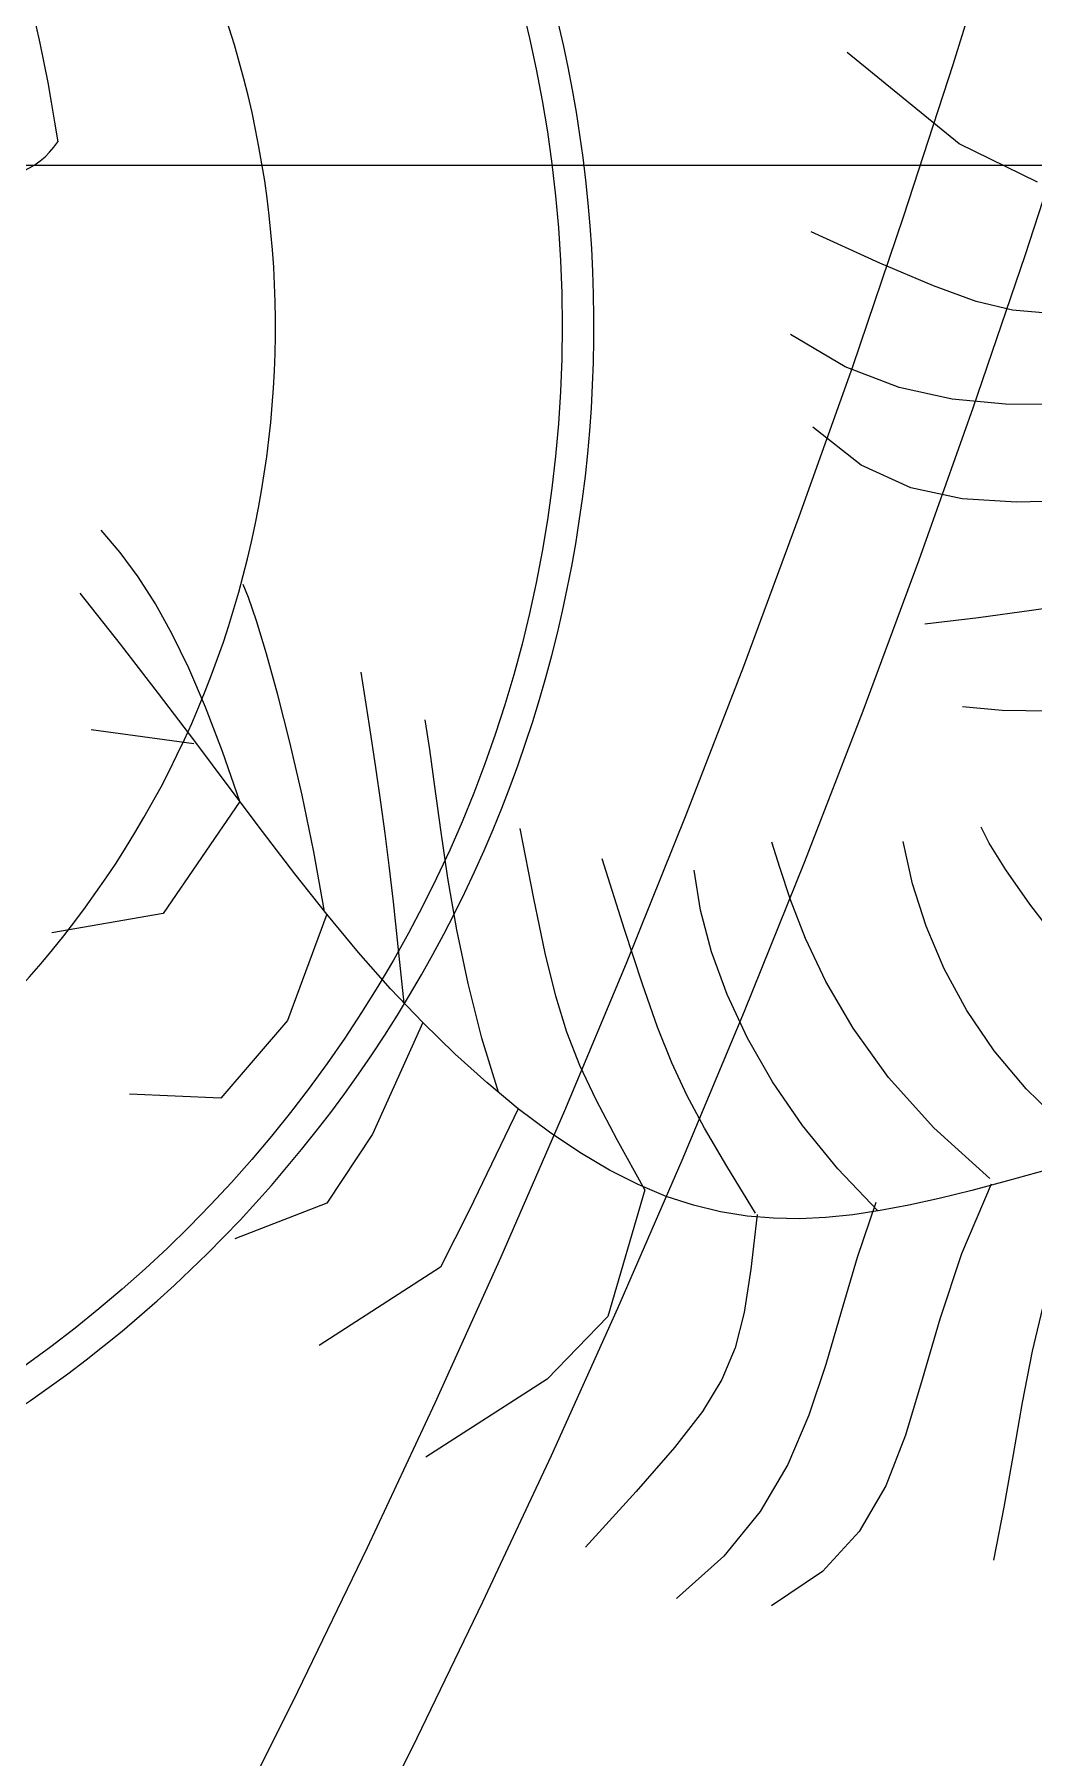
# Model space of a CAD drawing. Header units: millimetres. Extents: x -1030105 to 906887, y -616134 to 1220667.
# Drawn here: x -85505 to -84877, y 541395 to 542477 of the extents above; entities that cross this region are included whole.
import ezdxf
from ezdxf.enums import TextEntityAlignment as Align

# ---------------------------------------------------------------- set-up
doc = ezdxf.new("R2010")
doc.units = ezdxf.units.MM
doc.header["$MEASUREMENT"] = 0
doc.linetypes.add('CENTER', pattern=[2, 1.25, -0.25, 0.25, -0.25])
doc.linetypes.add('DASH', pattern=[0.35, 0.25, -0.1])
doc.layers.add('A-Door', color=33, linetype='Continuous', lineweight=9)
doc.layers.add('A-Furniture', color=143, linetype='Continuous')
doc.layers.add('A-Tree', color=98, linetype='Continuous')
doc.styles.add('Arial_Bold', font='arialbd.ttf')

# ---------------------------------------------------------------- blocks, each defined once
blk = doc.blocks.new('Xref ViasHotel_DD$0$A$C128252A6')
at = {"color": 8}
for points in [[(-200, 80, -0.249067), (200, 80, -1.822675)], [(-200, 80, -0.099067), (200, 80, 0.25)], [(-200, 80, 0.332299), (-200, 19.8, 0.632416)], [(200, 80, -0.332299), (200, 19.8, -0.632416)], [(-200, 19.8, 0.099067), (200, 19.8, -0.25)]]:
    blk.add_lwpolyline(points, format="xyb", dxfattribs=at)
blk.add_ellipse((489.1, -1084.8), major_axis=(-570.1, 1144), ratio=0.504689, start_param=-0.310171, end_param=-0.027205, dxfattribs=at)
at = {"color": 8, "extrusion": (0, 0, -1)}
blk.add_ellipse((780.9, 898.9), major_axis=(963.1, 850.9), ratio=0.252638, start_param=2.937223, end_param=3.252076, dxfattribs=at)
blk = doc.blocks.new('Xref ViasHotel_DD$0$A$C17F019FA')
at = {"color": 0}
blk.add_lwpolyline([(717.9, -611.7, 1.147516), (717.9, 611.7, 1.001616)], format="xyb", dxfattribs=at)
blk.add_circle((800, 0), 800, dxfattribs=at)
blk.add_arc((800, 0), 820, 262.8117, 97.1905, dxfattribs=at)
at = {"color": 8, "extrusion": (0, 0, -1), "zscale": -1, "rotation": 246.5885494187162}
blk.add_blockref('Xref ViasHotel_DD$0$A$C128252A6', (-1213.5, 337.1), dxfattribs=at)
blk = doc.blocks.new('FUR')
at = {"layer": 'A-Furniture'}
blk.add_spline([(-33916, 30608), (-33944.5, 30609.5), (-37418.5, 29102), (-37726.5, 27054), (-37216.5, 25233), (-37626.5, 21209), (-38739.5, 18856.5), (-41860, 14803.1), (-43043.2, 12422.3), (-43017.5, 9941.5), (-40833.5, 8087), (-38107, 9497.5), (-38274.5, 11476.5), (-38397.8, 13212.3), (-37305, 13750.5), (-34500, 13496.5), (-32540.5, 14865.5), (-32374, 19056), (-32479, 20125.5), (-32318, 21223.5), (-30829.5, 21995.5), (-30222, 22657.5), (-30469, 23962.5), (-31626.5, 24580.5), (-32324.5, 25527.5), (-32040.5, 28029), (-32099.5, 29098.5), (-33295, 30496), (-33916, 30608)], degree=3, dxfattribs=at)
at = {"layer": 'A-Furniture', "color": 8, "linetype": 'DASH', "ltscale": 50}
blk.add_spline([(-36646, 29577.5), (-37284.5, 28277.5), (-36676, 26342), (-36463, 23656.5), (-37614.5, 20053), (-40425.5, 16182), (-42274, 13633.5), (-42830.5, 10964), (-42047, 9112), (-39697.5, 8972), (-38258, 10282.5), (-39334, 12606), (-37866.5, 13929), (-35698, 13970.5), (-34500.5, 13942.5), (-32416, 18555.5), (-32464, 21915.5), (-30663, 22279), (-30458.5, 23387), (-31963.5, 24634), (-33009, 26390), (-32199.5, 28680), (-33338.5, 30308), (-34838.5, 30477), (-36023, 30096.5), (-36646, 29577.5)], degree=3, dxfattribs=at)
blk.add_open_spline([(-38178.6, 19870), (-39283.9, 18982.9), (-40386.6, 17902.9), (-41467.8, 16608.1)], degree=3, dxfattribs=at)
blk.add_open_spline([(-56447, -6097), (-55194.8, -4879.4), (-50278.9, -2284.6), (-42421.5, -5454.8), (-32732.5, -11254), (-23302, -9202), (-18024, -504.5), (-16595.5, 8921.5), (-19600.3, 15918.3), (-21321.2, 18705.6), (-21789.7, 19345)], degree=3, knots=[32574.726206, 32574.726206, 32574.726206, 32574.726206, 37697.741245, 48060.131859, 55585.251958, 69452.989742, 76151.422264, 84447.837047, 94470.773244, 98031.734889, 98031.734889, 98031.734889, 98031.734889], dxfattribs=at)
at = {"layer": 'A-Furniture', "rotation": 356.3949344702726}
blk.add_blockref('Xref ViasHotel_DD$0$A$C17F019FA', (-42075.1, 19047.4), dxfattribs=at)
blk = doc.blocks.new('TƯỜNG NÔI THẤT')
at = {"layer": 'A-Door', "ltscale": 10}
for points in [[(12186.2, 35011.7), (12156.4, 34915.4), (12125.1, 34819.4), (12092.5, 34723.7), (12058.6, 34628.4), (12023.3, 34533.4), (11986.7, 34438.9), (11948.8, 34344.9), (11909.6, 34251.3), (11869.1, 34158.3), (11827.4, 34065.8), (11784.4, 33973.8), (11740.1, 33882.4), (11694.6, 33791.6), (11648, 33701.5), (11600.1, 33612), (11551, 33523.3), (11500.7, 33435.2)], [(11481.2, 33562.4), (11529.8, 33650.3), (11577.2, 33738.8), (11623.4, 33828), (11668.4, 33917.8), (11712.1, 34008.2), (11754.7, 34099.1), (11796, 34190.7), (11836, 34282.7), (11874.8, 34375.3), (11912.3, 34468.3), (11948.5, 34561.8), (11983.4, 34655.7), (12017, 34750), (12049.2, 34844.6), (12080.1, 34939.6), (12109.7, 35034.9)]]:
    blk.add_lwpolyline(points, dxfattribs=at)
blk = doc.blocks.new('CAY8')
at = {"color": 0, "linetype": 'ByBlock'}
for p, q in [((-571.53, 468.72), (-562.77, 484.66)), ((-547.9, 478.76), (-544.18, 486.08)), ((-552.24, 471.48), (-547.9, 478.76)), ((-580.17, 453.55), (-571.53, 468.72)), ((-557.34, 464.08), (-552.24, 471.48)), ((-589.43, 438.98), (-596.9, 467.08)), ((-563.36, 456.44), (-557.34, 464.08)), ((-636.57, 428.62), (-653.56, 455.29)), ((-570.42, 448.43), (-563.36, 456.44)), ((-588.61, 439.06), (-580.17, 453.55)), ((-578.67, 439.91), (-570.42, 448.43)), ((-588.27, 430.76), (-578.67, 439.91)), ((-550.89, 436.1), (-545.65, 440.69)), ((-545.65, 440.69), (-542.85, 443.44)), ((-596.79, 425.17), (-588.61, 439.06)), ((-558.32, 429.97), (-550.89, 436.1)), ((-599.34, 420.83), (-588.27, 430.76)), ((-567.65, 422.63), (-558.32, 429.97)), ((-599.34, 420.83), (-636.57, 428.62)), ((-604.64, 411.79), (-596.79, 425.17)), ((-578.61, 414.36), (-567.65, 422.63)), ((-678.07, 393.78), (-686.88, 417.78)), ((-612.09, 398.83), (-604.64, 411.79)), ((-590.94, 405.48), (-578.61, 414.36)), ((-604.35, 396.3), (-590.94, 405.48)), ((-565.66, 395.62), (-552.83, 403.51)), ((-619.08, 386.22), (-612.09, 398.83)), ((-618.58, 387.12), (-604.35, 396.3)), ((-650.77, 384.91), (-678.07, 393.78)), ((-575.82, 389.41), (-565.66, 395.62)), ((-619.08, 386.22), (-650.77, 384.91)), ((-625.54, 373.86), (-619.08, 386.22)), ((-584.25, 384.33), (-575.82, 389.41)), ((-591.9, 379.82), (-584.25, 384.33)), ((-565.38, 377.42), (-558.25, 381.82)), ((-599.72, 375.35), (-591.9, 379.82)), ((-574.42, 372.1), (-565.38, 377.42)), ((-693.68, 355.05), (-712.89, 374.89)), ((-631.4, 361.69), (-625.54, 373.86)), ((-608.65, 370.35), (-599.72, 375.35)), ((-584.97, 365.88), (-574.42, 372.1)), ((-619.64, 364.29), (-608.65, 370.35)), ((-633.64, 356.6), (-619.64, 364.29)), ((-596.63, 358.8), (-584.97, 365.88)), ((-636.65, 349.74), (-631.4, 361.69)), ((-609.01, 350.91), (-596.63, 358.8)), ((-670.95, 350.68), (-693.68, 355.05)), ((-636.65, 349.74), (-670.95, 350.68)), ((-641.28, 338.06), (-636.65, 349.74)), ((-621.72, 342.22), (-609.01, 350.91)), ((-592.64, 334.37), (-576.03, 345.52)), ((-351.64, 306), (-340.15, 344.76)), ((-697.95, 318.68), (-731.26, 341.59)), ((-645.27, 326.71), (-641.28, 338.06)), ((-634.35, 332.78), (-621.72, 342.22)), ((-605.48, 325.54), (-592.64, 334.37)), ((-391.03, 313.6), (-390.43, 334.71)), ((-646.51, 322.62), (-634.35, 332.78)), ((-421.54, 311.33), (-419.15, 328.97)), ((-648.61, 315.72), (-645.27, 326.71)), ((-615.5, 318.17), (-605.48, 325.54)), ((-680.23, 317.46), (-697.95, 318.68)), ((-590.78, 307.61), (-574.94, 321)), ((-648.61, 315.72), (-680.23, 317.46)), ((-651.3, 305.16), (-648.61, 315.72)), ((-623.62, 311.45), (-615.5, 318.17)), ((-630.78, 304.52), (-623.62, 311.45)), ((-445.23, 296.57), (-440.7, 313.18)), ((-421.1, 295.19), (-421.54, 311.33)), ((-391.16, 297.27), (-391.03, 313.6)), ((-653.31, 295.07), (-651.3, 305.16)), ((-637.92, 296.57), (-630.78, 304.52)), ((-603.01, 297.09), (-590.78, 307.61)), ((-353.08, 281.6), (-351.64, 306)), ((-715.36, 279.03), (-748.67, 301.93)), ((-654.63, 285.5), (-653.31, 295.07)), ((-645.98, 286.75), (-637.92, 296.57)), ((-612.52, 288.53), (-603.01, 297.09)), ((-577.61, 290.05), (-567.95, 296.07)), ((-445.75, 281.34), (-445.23, 296.57)), ((-418.36, 280.16), (-421.1, 295.19)), ((-390.53, 284.53), (-391.16, 297.27)), ((-587.18, 282.69), (-577.61, 290.05)), ((-655.88, 274.22), (-645.98, 286.75)), ((-655.27, 276.49), (-654.63, 285.5)), ((-620.19, 281.01), (-612.52, 288.53)), ((-626.89, 273.62), (-620.19, 281.01)), ((-596.56, 274.03), (-587.18, 282.69)), ((-443.08, 266.85), (-445.75, 281.34)), ((-413.87, 265.87), (-418.36, 280.16)), ((-388.87, 274.17), (-390.53, 284.53)), ((-692.59, 270.12), (-715.36, 279.03)), ((-655.26, 267.99), (-655.27, 276.49)), ((-558.04, 274.14), (-552.38, 278.94)), ((-655.88, 274.22), (-692.59, 270.12)), ((-633.5, 265.45), (-626.89, 273.62)), ((-605.6, 264.08), (-596.56, 274.03)), ((-565.25, 267.87), (-558.04, 274.14)), ((-385.89, 265.01), (-388.87, 274.17)), ((-654.62, 259.95), (-655.26, 267.99)), ((-640.91, 255.59), (-633.5, 265.45)), ((-573.55, 259.87), (-565.25, 267.87)), ((-438.04, 252.48), (-443.08, 266.85)), ((-408.17, 251.93), (-413.87, 265.87)), ((-614.21, 252.85), (-605.6, 264.08)), ((-472.02, 249.74), (-479.48, 262.94)), ((-653.4, 252.3), (-654.62, 259.95)), ((-582.5, 249.94), (-573.55, 259.87)), ((-734.76, 243.92), (-754.65, 251.02)), ((-651.63, 244.98), (-653.4, 252.3)), ((-649.99, 243.12), (-640.91, 255.59)), ((-622.24, 240.38), (-614.21, 252.85)), ((-431.43, 237.58), (-438.04, 252.48)), ((-591.64, 237.84), (-582.5, 249.94)), ((-464.39, 236.88), (-472.02, 249.74)), ((-719.27, 238.75), (-734.76, 243.92)), ((-650.17, 242.56), (-664.97, 238.27)), ((-649.36, 237.93), (-651.63, 244.98)), ((-547.86, 238.09), (-537.98, 245.06)), ((-493.37, 233.62), (-496.72, 244.28)), ((-706.96, 235.41), (-719.27, 238.75)), ((-664.97, 238.27), (-676.83, 235.32)), ((-646.62, 231.1), (-649.36, 237.93)), ((-629.6, 226.66), (-622.24, 240.38)), ((-600.52, 223.34), (-591.64, 237.84)), ((-557.39, 229.96), (-547.86, 238.09)), ((-456.83, 224.18), (-464.39, 236.88)), ((-696.59, 233.79), (-706.96, 235.41)), ((-686.96, 233.79), (-696.59, 233.79)), ((-676.83, 235.32), (-686.96, 233.79)), ((-488.43, 221.32), (-493.37, 233.62)), ((-643.45, 224.42), (-646.62, 231.1)), ((-566.4, 220.71), (-557.39, 229.96)), ((-639.87, 217.81), (-643.45, 224.42)), ((-636.15, 211.74), (-629.6, 226.66)), ((-608.69, 206.22), (-600.52, 223.34)), ((-534.18, 215.52), (-529.13, 222.62)), ((-529.13, 222.62), (-525.8, 226.45)), ((-742.03, 214.2), (-758.06, 221.92)), ((-635.85, 211.17), (-639.87, 217.81)), ((-574.73, 210.37), (-566.4, 220.71)), ((-726.54, 209.63), (-742.03, 214.2)), ((-634.19, 213.12), (-650.48, 212.03)), ((-540.47, 205.58), (-534.18, 215.52)), ((-711.4, 207.6), (-726.54, 209.63)), ((-696.42, 207.45), (-711.4, 207.6)), ((-681.41, 208.56), (-696.42, 207.45)), ((-666.16, 210.3), (-681.41, 208.56)), ((-650.48, 212.03), (-666.16, 210.3)), ((-631.34, 204.34), (-635.85, 211.17)), ((-582.19, 198.96), (-574.73, 210.37)), ((-626.3, 197.21), (-631.34, 204.34)), ((-615.71, 186.24), (-608.69, 206.22)), ((-547.55, 193.22), (-540.47, 205.58)), ((-588.62, 186.54), (-582.19, 198.96)), ((-735.31, 187.11), (-749.7, 196.55)), ((-620.68, 189.63), (-626.3, 197.21)), ((-614.42, 181.47), (-620.68, 189.63)), ((-720.99, 181.91), (-735.31, 187.11)), ((-657.41, 184.05), (-674.94, 182.01)), ((-638.21, 185.48), (-657.41, 184.05)), ((-616.99, 185.33), (-638.21, 185.48)), ((-593.86, 173.12), (-588.62, 186.54)), ((-706.38, 179.97), (-720.99, 181.91)), ((-691.15, 180.32), (-706.38, 179.97)), ((-674.94, 182.01), (-691.15, 180.32)), ((-607.48, 172.6), (-614.42, 181.47)), ((-655.72, 156.66), (-670.05, 153.71)), ((-641.39, 159.02), (-655.72, 156.66)), ((-684.47, 150.44), (-699.05, 147.16)), ((-670.05, 153.71), (-684.47, 150.44)), ((-699.05, 147.16), (-713.91, 144.14))]:
    blk.add_line(p, q, dxfattribs=at)
blk = doc.blocks.new('CÂY')
at = {"layer": 'A-Tree', "color": 8, "ltscale": 10, "xscale": 2.242546808719635, "yscale": 2.242546808719635, "zscale": 2.242546808719635, "rotation": 67.3116998358353}
blk.add_blockref('CAY8', (5206.9, 33759.8), dxfattribs=at)
blk = doc.blocks.new('BỐ TRÍ LAY OUT')
at = {"layer": 'A-Door', "color": 3}
blk.add_blockref('TƯỜNG NÔI THẤT', (-3527.4, 2876.4), dxfattribs=at)
at = {"layer": 'A-Furniture', "color": 3}
for name, p in [('CÂY', (4286.8, 4469.3)), ('FUR', (48783.7, 18654.7))]:
    blk.add_blockref(name, p, dxfattribs=at)
blk = doc.blocks.new('*U1486')
at = {"color": 8, "linetype": 'CENTER', "ltscale": 500}
blk.add_line((-6392.643, 7811.8176), (-6055.4829, 7811.8176), dxfattribs=at)
at = {"style": 'Arial_Bold'}
blk.add_attdef('TRUC', text='', height=2.5, dxfattribs=at).set_placement((-6401.9478, 7811.8176), align=Align.MIDDLE_CENTER)
blk = doc.blocks.new('TRỤC')
at = {"color": 0, "xscale": 199.9999999999901, "yscale": 199.9999999999901, "zscale": 199.9999999999901}
blk.add_blockref('*U1486', (1270336.3, -1524563.5), dxfattribs=at)
blk = doc.blocks.new('KIẾN TRÚC')
h = blk.add_hatch(color=9)
h.dxf.hatch_style = 1
edge = h.paths.add_edge_path(flags=16)
edge.add_line((62282, 27412), (55232.8, 27412))
edge.add_arc((32545.5, 30716.7), 22926.7, 284.53695, 351.71258, ccw=False)
edge.add_line((38300.2, 8523.9), (13217.5, 8523.9))
edge.add_arc((23753.1, 24110.8), 18813.6, 227.76772, 235.9443, ccw=False)
edge.add_arc((7788.8, 12733.4), 4187, 236.059, 322.4361, ccw=False)
edge.add_arc((13873.6, 18503.3), 12505.3, 190.83274, 227.66057, ccw=False)
edge.add_arc((25477.5, 20792.2), 24332.7, 180.68322, 190.99113, ccw=False)
edge.add_arc((3282.9, 20557.2), 2137.1, 101.0808, 181.4794, ccw=False)
edge.add_line((2872.2, 22654.5), (4986.1, 23013.1))
edge.add_arc((28039.7, 24288.4), 23088.9, 153.20143, 183.1663, ccw=False)
edge.add_arc((10232.3, 40544.6), 6483.1, 182.84011, 244.39627, ccw=False)
edge.add_arc((-6425, 39970.9), 10185.3, 1.42081, 26.70696)
edge.add_arc((10590.6, 49414.3), 9292.7, 144.71332, 211.57549, ccw=False)
edge.add_arc((-12326.2, 64090.2), 17935.6, 328.73754, 356.18995)
edge.add_arc((16735.3, 62308.6), 11181, 84.12439, 176.97619, ccw=False)
edge.add_arc((20709, 99752.5), 26473.2, 263.86537, 288.48696)
edge.add_arc((35667.4, 54479.7), 21207.1, 73.35107, 108.03024, ccw=False)
edge.add_arc((44765.5, 84516.2), 10177.4, 252.72587, 285.71301)
edge.add_arc((49659, 68416), 6655.6, 49.49954, 108.73112, ccw=False)
edge.add_arc((48035, 66009.8), 9545.5, -2.32883, 51.46764, ccw=False)
edge.add_line((57572.7, 65622), (49483.5, 65623.9))
edge.add_line((49483.5, 65623.9), (62282, 65623.9))
edge.add_line((62282, 65623.9), (62282, 27412))
h.paths.add_polyline_path([(0, 77895.5), (64428.5, 77895.5), (64428.5, -0.6), (-1.8, 0.6)])
at = {"color": 3}
blk.add_blockref('TRỤC', (5188.8, 8718.3), dxfattribs=at)

msp = doc.modelspace()

# ---------------------------------------------------------------- block references
at = {"color": 3}
for name, p in [('KIẾN TRÚC', (-106778.5, 495876.5)), ('BỐ TRÍ LAY OUT', (-93480.293, 504642.113))]:
    msp.add_blockref(name, p, dxfattribs=at)

doc.saveas('drawing.dxf')
